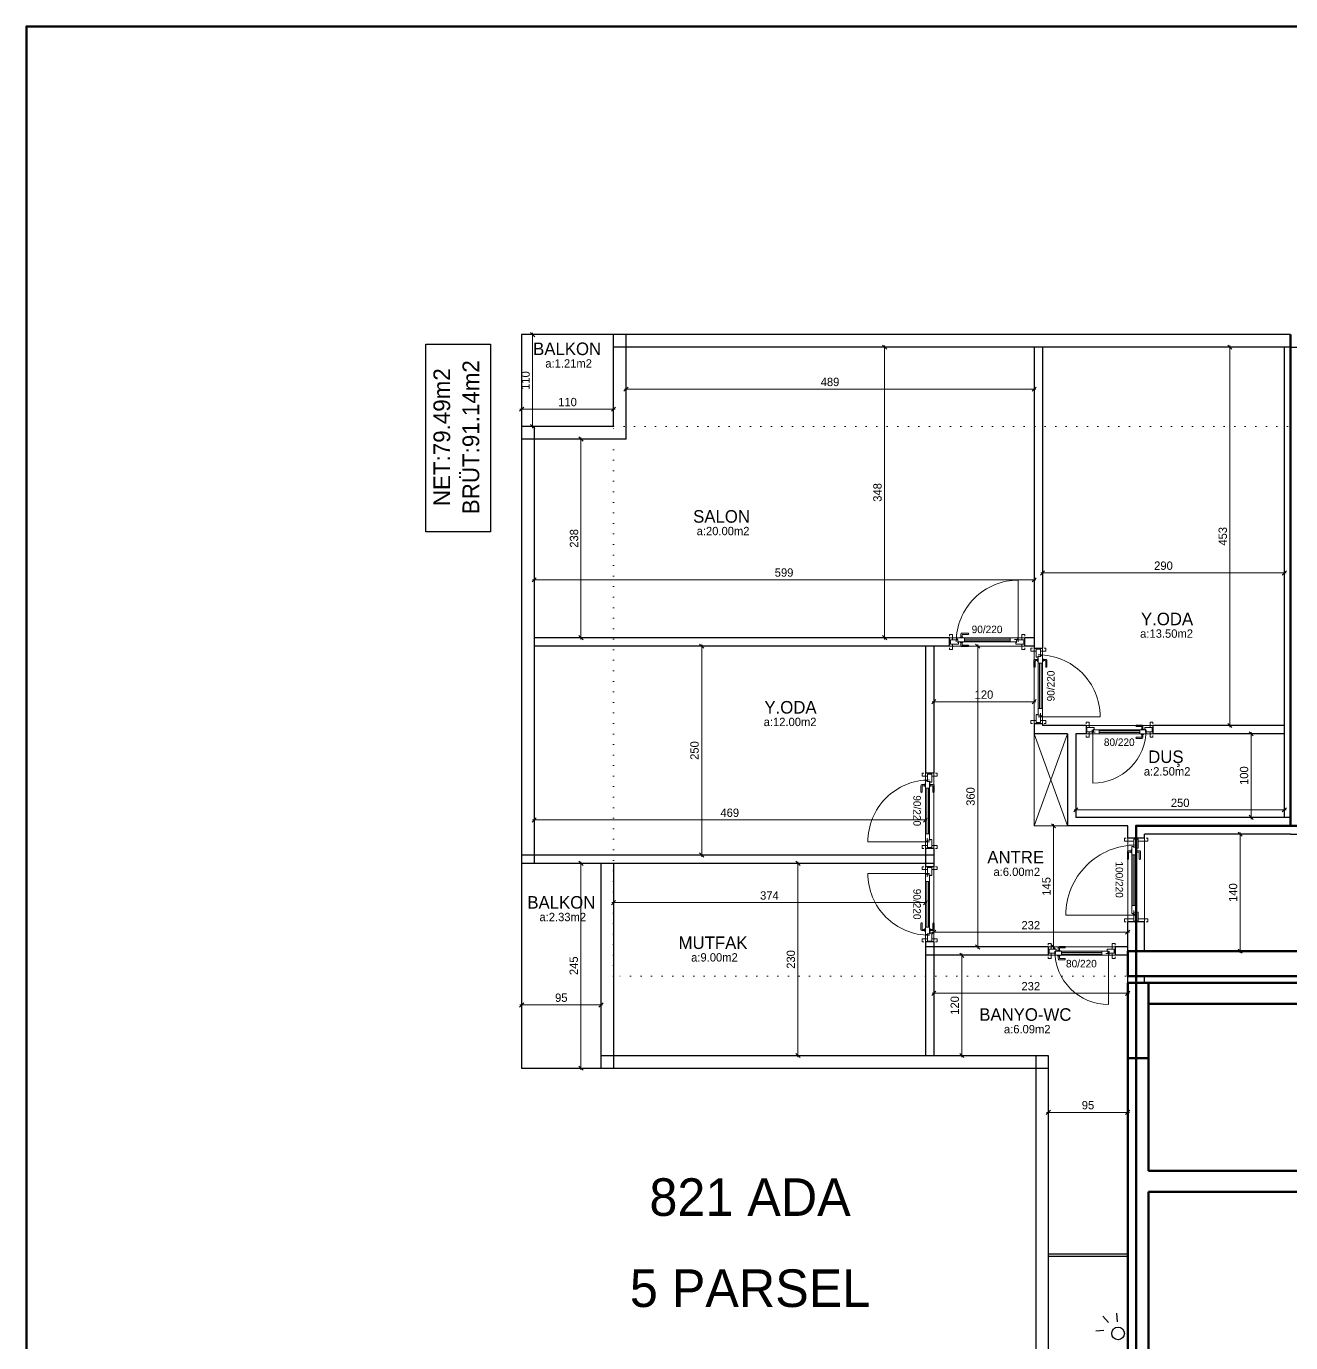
# Model space of a CAD drawing. Header units: centimetres. Extents: x 562865 to 1310255, y -148070 to 32737.
# Drawn here: x 613075 to 614588, y 7772 to 9347 of the extents above; entities that cross this region are included whole.
import ezdxf
from ezdxf.enums import TextEntityAlignment as Align

# ---------------------------------------------------------------- set-up
doc = ezdxf.new("R2010")
doc.units = ezdxf.units.CM
doc.header["$LTSCALE"] = 2.5
doc.linetypes.add('DOT', pattern=[0.25, 0, -0.25])
doc.layers.get('0').update_dxf_attribs({"color": 86})
for name, color, linetype, lineweight in [('ADAKENARI', 18, 'Continuous', 5), ('DUVAR', 4, 'Continuous', 30), ('duvar-kesim', 7, 'Continuous', 0), ('GÖRÜNÜŞLER', 96, 'Continuous', 25), ('iç ölçü', 106, 'Continuous', 18), ('kapi', 9, 'Continuous', 0), ('kolon', 1, 'Continuous', 53)]:
    doc.layers.add(name, color=color, linetype=linetype, lineweight=lineweight)
for name, color, linetype in [('alan', 7, 'Continuous'), ('kapi-yazi', 7, 'Continuous'), ('mahal', 7, 'Continuous')]:
    doc.layers.add(name, color=color, linetype=linetype)
doc.styles.add('PINAR', font='comic.ttf')
doc.dimstyles.new('TEMİZ ÖLÇÜ', dxfattribs={"dimtxt": 10, "dimasz": 5, "dimexe": 1.8, "dimexo": 0.625, "dimgap": 3, "dimtad": 1, "dimdec": 0, "dimrnd": 0.5, "dimzin": 1, "dimdsep": 46, "dimtxsty": 'PINAR', "dimblk": 'OBLIQUE', "dimcen": 0.9, "dimdle": 2, "dimclrd": 256, "dimclre": 256, "dimclrt": 7, "dimadec": 0, "dimazin": 0, "dimtfac": 1, "dimtdec": 0, "dimtofl": 0, "dimtmove": 2, "dimatfit": 2, "dimfxl": 10, "dimfxlon": 1, "dimlwd": -1, "dimlwe": -1, "dimarcsym": 0})

# ---------------------------------------------------------------- blocks, each defined once
blk = doc.blocks.new('_Oblique')
at = {"color": 0, "linetype": 'ByBlock', "lineweight": -2}
blk.add_line((-0.5, -0.5), (0.5, 0.5), dxfattribs=at)
blk = doc.blocks.new('*D943')
at = {"layer": 'Defpoints', "color": 0}
for p in [(614520, 8380.3), (614520, 8240.3), (614527.7, 8240.3)]:
    blk.add_point(p, dxfattribs=at)
at = {"layer": 'iç ölçü'}
for p, q in [((614527.7, 8382.3), (614527.7, 8238.3)), ((614520.6, 8380.3), (614529.5, 8380.3)), ((614520.6, 8240.3), (614529.5, 8240.3))]:
    blk.add_line(p, q, dxfattribs=at)
at = {"layer": 'iç ölçü', "linetype": 'ByBlock', "xscale": 5, "yscale": 5, "zscale": 5}
for p, rotation in [((614527.7, 8380.3), 90), ((614527.7, 8240.3), 270)]:
    blk.add_blockref('_Oblique', p, dxfattribs=dict(at, rotation=rotation))
at = {"layer": 'iç ölçü', "color": 7, "insert": (614519.3, 8310.3), "char_height": 10, "attachment_point": 5, "rotation": 90, "style": 'PINAR'}
blk.add_mtext('140', dxfattribs=at)
blk = doc.blocks.new('fm-door1')
at = {"linetype": 'Continuous'}
for p, q in [((0, 25), (0, -25)), ((100, 25), (0, 25)), ((80, 32), (80, 0)), ((84, 28), (128, 28)), ((90, 50), (910, 50)), ((90, 50), (90, 30)), ((100, 30), (90, 30)), ((100, 30), (100, -5)), ((100, 30), (100, -5)), ((100, 0), (900, 0)), ((190, 50), (190, 0)), ((810, 50), (810, 0)), ((910, 30), (900, 30)), ((900, 30), (900, -5)), ((900, 25), (1000, 25)), ((910, 50), (910, 30)), ((1000, 25), (1000, -25)), ((110, -25), (0, -25)), ((100, -5), (110, -5)), ((110, -5), (100, -5)), ((110, -5), (110, -25)), ((110, -25), (110, -5)), ((890, -25), (890, -5)), ((890, -5), (900, -5)), ((890, -25), (1000, -25))]:
    blk.add_line(p, q, dxfattribs=at)
at = {"color": 8, "linetype": 'Continuous'}
for p, q in [((190, 35), (810, 35)), ((190, 15), (810, 15))]:
    blk.add_line(p, q, dxfattribs=at)
at = {"linetype": 'Continuous'}
for points in [[(858, 58), (858, 89, 0.414214), (842, 104), (759, 104, 1), (759, 89), (835, 89, -0.414214), (842, 81), (842, 58)], [(858, -8), (858, -39, -0.414214), (842, -54), (759, -54, -1), (759, -39), (835, -39, 0.414214), (842, -31), (842, -8)]]:
    blk.add_lwpolyline(points, format="xyb", dxfattribs=at)
for points in [[(869, 50), (869, 58), (831, 58), (831, 50)], [(869, 0), (869, -8), (831, -8), (831, 0)]]:
    blk.add_lwpolyline(points, dxfattribs=at)
blk.add_circle((84, 32), 4.26, dxfattribs=at)
blk = doc.blocks.new('*D978')
at = {"layer": 'Defpoints', "color": 0}
for p in [(614291.1, 8720.8), (614580.6, 8717.3), (614291.1, 8692.9)]:
    blk.add_point(p, dxfattribs=at)
at = {"layer": 'iç ölçü'}
for p, q in [((614291.1, 8702.9), (614291.1, 8691.1)), ((614580.6, 8702.9), (614580.6, 8691.1)), ((614582.6, 8692.9), (614289.1, 8692.9))]:
    blk.add_line(p, q, dxfattribs=at)
at = {"layer": 'iç ölçü', "linetype": 'ByBlock', "xscale": 5, "yscale": 5, "zscale": 5, "rotation": 180}
blk.add_blockref('_Oblique', (614291.1, 8692.9), dxfattribs=at)
at = {"layer": 'iç ölçü', "linetype": 'ByBlock', "xscale": 5, "yscale": 5, "zscale": 5}
blk.add_blockref('_Oblique', (614580.6, 8692.9), dxfattribs=at)
at = {"layer": 'iç ölçü', "color": 7, "insert": (614435.9, 8701.5), "char_height": 10, "attachment_point": 5, "style": 'PINAR'}
blk.add_mtext('290', dxfattribs=at)
blk = doc.blocks.new('*D979')
at = {"layer": 'Defpoints', "color": 0}
for p in [(614507.3, 8963.1), (614515.4, 8963.1), (614507.3, 8510.3)]:
    blk.add_point(p, dxfattribs=at)
at = {"layer": 'iç ölçü'}
for p, q in [((614515.4, 8508.3), (614515.4, 8965.1)), ((614507.9, 8963.1), (614517.2, 8963.1)), ((614507.9, 8510.3), (614517.2, 8510.3))]:
    blk.add_line(p, q, dxfattribs=at)
at = {"layer": 'iç ölçü', "linetype": 'ByBlock', "xscale": 5, "yscale": 5, "zscale": 5}
for p, rotation in [((614515.4, 8963.1), 90), ((614515.4, 8510.3), 270)]:
    blk.add_blockref('_Oblique', p, dxfattribs=dict(at, rotation=rotation))
at = {"layer": 'iç ölçü', "color": 7, "insert": (614506.9, 8736.7), "char_height": 10, "attachment_point": 5, "rotation": 90, "style": 'PINAR'}
blk.add_mtext('453', dxfattribs=at)
blk = doc.blocks.new('*D980')
at = {"layer": 'Defpoints', "color": 0}
for p in [(614102.2, 8963.1), (614132.4, 8963.1), (614122.4, 8615.3)]:
    blk.add_point(p, dxfattribs=at)
at = {"layer": 'iç ölçü'}
for p, q in [((614102.2, 8613.3), (614102.2, 8965.1)), ((614112.2, 8963.1), (614100.4, 8963.1)), ((614112.2, 8615.3), (614100.4, 8615.3))]:
    blk.add_line(p, q, dxfattribs=at)
at = {"layer": 'iç ölçü', "linetype": 'ByBlock', "xscale": 5, "yscale": 5, "zscale": 5}
for p, rotation in [((614102.2, 8963.1), 90), ((614102.2, 8615.3), 270)]:
    blk.add_blockref('_Oblique', p, dxfattribs=dict(at, rotation=rotation))
at = {"layer": 'iç ölçü', "color": 7, "insert": (614093.7, 8789.2), "char_height": 10, "attachment_point": 5, "rotation": 90, "style": 'PINAR'}
blk.add_mtext('348', dxfattribs=at)
blk = doc.blocks.new('*D981')
at = {"layer": 'Defpoints', "color": 0}
for p in [(614281.1, 8905.8), (613682.8, 8789.4), (613682.8, 8684.7)]:
    blk.add_point(p, dxfattribs=at)
at = {"layer": 'iç ölçü'}
for p, q in [((614283.1, 8684.7), (613680.8, 8684.7)), ((613682.8, 8694.7), (613682.8, 8682.9)), ((614281.1, 8694.7), (614281.1, 8682.9))]:
    blk.add_line(p, q, dxfattribs=at)
at = {"layer": 'iç ölçü', "linetype": 'ByBlock', "xscale": 5, "yscale": 5, "zscale": 5, "rotation": 180}
blk.add_blockref('_Oblique', (613682.8, 8684.7), dxfattribs=at)
at = {"layer": 'iç ölçü', "linetype": 'ByBlock', "xscale": 5, "yscale": 5, "zscale": 5}
blk.add_blockref('_Oblique', (614281.1, 8684.7), dxfattribs=at)
at = {"layer": 'iç ölçü', "color": 7, "insert": (613981.9, 8693.3), "char_height": 10, "attachment_point": 5, "style": 'PINAR'}
blk.add_mtext('599', dxfattribs=at)
blk = doc.blocks.new('*D982')
at = {"layer": 'Defpoints', "color": 0}
for p in [(614281.1, 8912.8), (614281.1, 8905.8), (613792.8, 8900)]:
    blk.add_point(p, dxfattribs=at)
at = {"layer": 'iç ölçü'}
for p, q in [((613790.8, 8912.8), (614283.1, 8912.8)), ((613792.8, 8902.8), (613792.8, 8914.6)), ((614281.1, 8906.4), (614281.1, 8914.6))]:
    blk.add_line(p, q, dxfattribs=at)
at = {"layer": 'iç ölçü', "linetype": 'ByBlock', "xscale": 5, "yscale": 5, "zscale": 5, "rotation": 180}
blk.add_blockref('_Oblique', (613792.8, 8912.8), dxfattribs=at)
at = {"layer": 'iç ölçü', "linetype": 'ByBlock', "xscale": 5, "yscale": 5, "zscale": 5}
blk.add_blockref('_Oblique', (614281.1, 8912.8), dxfattribs=at)
at = {"layer": 'iç ölçü', "color": 7, "insert": (614036.9, 8921.4), "char_height": 10, "attachment_point": 5, "style": 'PINAR'}
blk.add_mtext('489', dxfattribs=at)
blk = doc.blocks.new('*D983')
at = {"layer": 'Defpoints', "color": 0}
for p in [(613730.3, 8853.1), (613730.3, 8615.3), (613738.9, 8615.3)]:
    blk.add_point(p, dxfattribs=at)
at = {"layer": 'iç ölçü'}
for p, q in [((613738.9, 8855.1), (613738.9, 8613.3)), ((613730.9, 8853.1), (613740.7, 8853.1)), ((613730.9, 8615.3), (613740.7, 8615.3))]:
    blk.add_line(p, q, dxfattribs=at)
at = {"layer": 'iç ölçü', "linetype": 'ByBlock', "xscale": 5, "yscale": 5, "zscale": 5}
for p, rotation in [((613738.9, 8853.1), 90), ((613738.9, 8615.3), 270)]:
    blk.add_blockref('_Oblique', p, dxfattribs=dict(at, rotation=rotation))
at = {"layer": 'iç ölçü', "color": 7, "insert": (613730.6, 8734.2), "char_height": 10, "attachment_point": 5, "rotation": 90, "style": 'PINAR'}
blk.add_mtext('238', dxfattribs=at)
blk = doc.blocks.new('*D984')
at = {"layer": 'Defpoints', "color": 0}
for p in [(613918.2, 8605.3), (613883.3, 8355.3), (613918.2, 8355.3)]:
    blk.add_point(p, dxfattribs=at)
at = {"layer": 'iç ölçü'}
for p, q in [((613893.3, 8605.3), (613881.5, 8605.3)), ((613883.3, 8607.3), (613883.3, 8353.3)), ((613893.3, 8355.3), (613881.5, 8355.3))]:
    blk.add_line(p, q, dxfattribs=at)
at = {"layer": 'iç ölçü', "linetype": 'ByBlock', "xscale": 5, "yscale": 5, "zscale": 5}
for p, rotation in [((613883.3, 8605.3), 90), ((613883.3, 8355.3), 270)]:
    blk.add_blockref('_Oblique', p, dxfattribs=dict(at, rotation=rotation))
at = {"layer": 'iç ölçü', "color": 7, "insert": (613874.8, 8480.3), "char_height": 10, "attachment_point": 5, "rotation": 90, "style": 'PINAR'}
blk.add_mtext('250', dxfattribs=at)
blk = doc.blocks.new('*D985')
at = {"layer": 'Defpoints', "color": 0}
for p in [(613682.8, 8413.5), (614151.1, 8413.5), (614151.1, 8397.2)]:
    blk.add_point(p, dxfattribs=at)
at = {"layer": 'iç ölçü'}
for p, q in [((613680.8, 8397.2), (614153.1, 8397.2)), ((613682.8, 8407.2), (613682.8, 8395.4)), ((614151.1, 8407.2), (614151.1, 8395.4))]:
    blk.add_line(p, q, dxfattribs=at)
at = {"layer": 'iç ölçü', "linetype": 'ByBlock', "xscale": 5, "yscale": 5, "zscale": 5, "rotation": 180}
blk.add_blockref('_Oblique', (613682.8, 8397.2), dxfattribs=at)
at = {"layer": 'iç ölçü', "linetype": 'ByBlock', "xscale": 5, "yscale": 5, "zscale": 5}
blk.add_blockref('_Oblique', (614151.1, 8397.2), dxfattribs=at)
at = {"layer": 'iç ölçü', "color": 7, "insert": (613916.9, 8405.8), "char_height": 10, "attachment_point": 5, "style": 'PINAR'}
blk.add_mtext('469', dxfattribs=at)
blk = doc.blocks.new('*D965')
at = {"layer": 'Defpoints', "color": 0}
for p in [(614013.7, 8345.3), (613998.5, 8115.3), (614013.7, 8115.3)]:
    blk.add_point(p, dxfattribs=at)
at = {"layer": 'iç ölçü'}
for p, q in [((614008.5, 8345.3), (613996.7, 8345.3)), ((613998.5, 8347.3), (613998.5, 8113.3)), ((614008.5, 8115.3), (613996.7, 8115.3))]:
    blk.add_line(p, q, dxfattribs=at)
at = {"layer": 'iç ölçü', "linetype": 'ByBlock', "xscale": 5, "yscale": 5, "zscale": 5}
for p, rotation in [((613998.5, 8345.3), 90), ((613998.5, 8115.3), 270)]:
    blk.add_blockref('_Oblique', p, dxfattribs=dict(at, rotation=rotation))
at = {"layer": 'iç ölçü', "color": 7, "insert": (613990.1, 8230.3), "char_height": 10, "attachment_point": 5, "rotation": 90, "style": 'PINAR'}
blk.add_mtext('230', dxfattribs=at)
blk = doc.blocks.new('*D966')
at = {"layer": 'Defpoints', "color": 0}
for p in [(613777.8, 8301.8), (614151.1, 8301.8), (614151.1, 8298.3)]:
    blk.add_point(p, dxfattribs=at)
at = {"layer": 'iç ölçü'}
for p, q in [((613775.8, 8298.3), (614153.1, 8298.3)), ((613777.8, 8301.2), (613777.8, 8296.5)), ((614151.1, 8301.2), (614151.1, 8296.5))]:
    blk.add_line(p, q, dxfattribs=at)
at = {"layer": 'iç ölçü', "linetype": 'ByBlock', "xscale": 5, "yscale": 5, "zscale": 5, "rotation": 180}
blk.add_blockref('_Oblique', (613777.8, 8298.3), dxfattribs=at)
at = {"layer": 'iç ölçü', "linetype": 'ByBlock', "xscale": 5, "yscale": 5, "zscale": 5}
blk.add_blockref('_Oblique', (614151.1, 8298.3), dxfattribs=at)
at = {"layer": 'iç ölçü', "color": 7, "insert": (613964.4, 8306.8), "char_height": 10, "attachment_point": 5, "style": 'PINAR'}
blk.add_mtext('374', dxfattribs=at)
blk = doc.blocks.new('*D967')
at = {"layer": 'Defpoints', "color": 0}
for p in [(614161.1, 8538.8), (614161.1, 8526.6), (614281.1, 8526.6)]:
    blk.add_point(p, dxfattribs=at)
at = {"layer": 'iç ölçü'}
for p, q in [((614283.1, 8538.8), (614159.1, 8538.8)), ((614161.1, 8528.8), (614161.1, 8540.6)), ((614281.1, 8528.8), (614281.1, 8540.6))]:
    blk.add_line(p, q, dxfattribs=at)
at = {"layer": 'iç ölçü', "linetype": 'ByBlock', "xscale": 5, "yscale": 5, "zscale": 5, "rotation": 180}
blk.add_blockref('_Oblique', (614161.1, 8538.8), dxfattribs=at)
at = {"layer": 'iç ölçü', "linetype": 'ByBlock', "xscale": 5, "yscale": 5, "zscale": 5}
blk.add_blockref('_Oblique', (614281.1, 8538.8), dxfattribs=at)
at = {"layer": 'iç ölçü', "color": 7, "insert": (614221.1, 8547.2), "char_height": 10, "attachment_point": 5, "style": 'PINAR'}
blk.add_mtext('120', dxfattribs=at)
blk = doc.blocks.new('*D968')
at = {"layer": 'Defpoints', "color": 0}
for p in [(614250.8, 8605.3), (614213.6, 8245.3), (614250.8, 8245.3)]:
    blk.add_point(p, dxfattribs=at)
at = {"layer": 'iç ölçü'}
for p, q in [((614223.6, 8605.3), (614211.8, 8605.3)), ((614213.6, 8607.3), (614213.6, 8243.3)), ((614223.6, 8245.3), (614211.8, 8245.3))]:
    blk.add_line(p, q, dxfattribs=at)
at = {"layer": 'iç ölçü', "linetype": 'ByBlock', "xscale": 5, "yscale": 5, "zscale": 5}
for p, rotation in [((614213.6, 8605.3), 90), ((614213.6, 8245.3), 270)]:
    blk.add_blockref('_Oblique', p, dxfattribs=dict(at, rotation=rotation))
at = {"layer": 'iç ölçü', "color": 7, "insert": (614205.1, 8425.3), "char_height": 10, "attachment_point": 5, "rotation": 90, "style": 'PINAR'}
blk.add_mtext('360', dxfattribs=at)
blk = doc.blocks.new('*D969')
at = {"layer": 'Defpoints', "color": 0}
for p in [(614198.5, 8235.3), (614194.6, 8115.3), (614198.5, 8115.3)]:
    blk.add_point(p, dxfattribs=at)
at = {"layer": 'iç ölçü'}
for p, q in [((614197.9, 8235.3), (614192.8, 8235.3)), ((614194.6, 8237.3), (614194.6, 8113.3)), ((614197.9, 8115.3), (614192.8, 8115.3))]:
    blk.add_line(p, q, dxfattribs=at)
at = {"layer": 'iç ölçü', "linetype": 'ByBlock', "xscale": 5, "yscale": 5, "zscale": 5}
for p, rotation in [((614194.6, 8235.3), 90), ((614194.6, 8115.3), 270)]:
    blk.add_blockref('_Oblique', p, dxfattribs=dict(at, rotation=rotation))
at = {"layer": 'iç ölçü', "color": 7, "insert": (614186.2, 8175.3), "char_height": 10, "attachment_point": 5, "rotation": 90, "style": 'PINAR'}
blk.add_mtext('120', dxfattribs=at)
blk = doc.blocks.new('*D970')
at = {"layer": 'Defpoints', "color": 0}
for p in [(614337.1, 8390.3), (614304.4, 8245.3), (614337.1, 8245.3)]:
    blk.add_point(p, dxfattribs=at)
at = {"layer": 'iç ölçü'}
for p, q in [((614314.4, 8390.3), (614302.6, 8390.3)), ((614304.4, 8392.3), (614304.4, 8243.3)), ((614314.4, 8245.3), (614302.6, 8245.3))]:
    blk.add_line(p, q, dxfattribs=at)
at = {"layer": 'iç ölçü', "linetype": 'ByBlock', "xscale": 5, "yscale": 5, "zscale": 5}
for p, rotation in [((614304.4, 8390.3), 90), ((614304.4, 8245.3), 270)]:
    blk.add_blockref('_Oblique', p, dxfattribs=dict(at, rotation=rotation))
at = {"layer": 'iç ölçü', "color": 7, "insert": (614295.9, 8317.8), "char_height": 10, "attachment_point": 5, "rotation": 90, "style": 'PINAR'}
blk.add_mtext('145', dxfattribs=at)
blk = doc.blocks.new('*D971')
at = {"layer": 'Defpoints', "color": 0}
for p in [(613667.8, 8923.1), (613777.8, 8923.1), (613667.8, 8888.9)]:
    blk.add_point(p, dxfattribs=at)
at = {"layer": 'iç ölçü'}
for p, q in [((613779.8, 8888.9), (613665.8, 8888.9)), ((613667.8, 8898.9), (613667.8, 8887.1)), ((613777.8, 8898.9), (613777.8, 8887.1))]:
    blk.add_line(p, q, dxfattribs=at)
at = {"layer": 'iç ölçü', "linetype": 'ByBlock', "xscale": 5, "yscale": 5, "zscale": 5, "rotation": 180}
blk.add_blockref('_Oblique', (613667.8, 8888.9), dxfattribs=at)
at = {"layer": 'iç ölçü', "linetype": 'ByBlock', "xscale": 5, "yscale": 5, "zscale": 5}
blk.add_blockref('_Oblique', (613777.8, 8888.9), dxfattribs=at)
at = {"layer": 'iç ölçü', "color": 7, "insert": (613722.8, 8897.3), "char_height": 10, "attachment_point": 5, "style": 'PINAR'}
blk.add_mtext('110', dxfattribs=at)
blk = doc.blocks.new('*D972')
at = {"layer": 'Defpoints', "color": 0}
for p in [(613674.8, 8978.1), (613681, 8978.1), (613674.8, 8868.1)]:
    blk.add_point(p, dxfattribs=at)
at = {"layer": 'iç ölçü'}
for p, q in [((613681, 8866.1), (613681, 8980.1)), ((613675.5, 8978.1), (613682.8, 8978.1)), ((613675.5, 8868.1), (613682.8, 8868.1))]:
    blk.add_line(p, q, dxfattribs=at)
at = {"layer": 'iç ölçü', "linetype": 'ByBlock', "xscale": 5, "yscale": 5, "zscale": 5}
for p, rotation in [((613681, 8978.1), 90), ((613681, 8868.1), 270)]:
    blk.add_blockref('_Oblique', p, dxfattribs=dict(at, rotation=rotation))
at = {"layer": 'iç ölçü', "color": 7, "insert": (613672.6, 8923.1), "char_height": 10, "attachment_point": 5, "rotation": 90, "style": 'PINAR'}
blk.add_mtext('110', dxfattribs=at)
blk = doc.blocks.new('*D973')
at = {"layer": 'Defpoints', "color": 0}
for p in [(614161.1, 8292.1), (614161.1, 8262.9), (614393.1, 8257.9)]:
    blk.add_point(p, dxfattribs=at)
at = {"layer": 'iç ölçü'}
for p, q in [((614161.1, 8272.9), (614161.1, 8261.1)), ((614395.1, 8262.9), (614159.1, 8262.9)), ((614393.1, 8258.5), (614393.1, 8264.7))]:
    blk.add_line(p, q, dxfattribs=at)
at = {"layer": 'iç ölçü', "linetype": 'ByBlock', "xscale": 5, "yscale": 5, "zscale": 5, "rotation": 180}
blk.add_blockref('_Oblique', (614161.1, 8262.9), dxfattribs=at)
at = {"layer": 'iç ölçü', "linetype": 'ByBlock', "xscale": 5, "yscale": 5, "zscale": 5}
blk.add_blockref('_Oblique', (614393.1, 8262.9), dxfattribs=at)
at = {"layer": 'iç ölçü', "color": 7, "insert": (614277.1, 8271.2), "char_height": 10, "attachment_point": 5, "style": 'PINAR'}
blk.add_mtext('232', dxfattribs=at)
blk = doc.blocks.new('*D974')
at = {"layer": 'Defpoints', "color": 0}
for p in [(613667.8, 8182.7), (613762.8, 8182.7), (613667.8, 8175.9)]:
    blk.add_point(p, dxfattribs=at)
at = {"layer": 'iç ölçü'}
for p, q in [((613667.8, 8182.1), (613667.8, 8174.1)), ((613762.8, 8182.1), (613762.8, 8174.1)), ((613764.8, 8175.9), (613665.8, 8175.9))]:
    blk.add_line(p, q, dxfattribs=at)
at = {"layer": 'iç ölçü', "linetype": 'ByBlock', "xscale": 5, "yscale": 5, "zscale": 5, "rotation": 180}
blk.add_blockref('_Oblique', (613667.8, 8175.9), dxfattribs=at)
at = {"layer": 'iç ölçü', "linetype": 'ByBlock', "xscale": 5, "yscale": 5, "zscale": 5}
blk.add_blockref('_Oblique', (613762.8, 8175.9), dxfattribs=at)
at = {"layer": 'iç ölçü', "color": 7, "insert": (613715.3, 8184.5), "char_height": 10, "attachment_point": 5, "style": 'PINAR'}
blk.add_mtext('95', dxfattribs=at)
blk = doc.blocks.new('*D975')
at = {"layer": 'Defpoints', "color": 0}
for p in [(613724, 8345.3), (613724, 8100.3), (613738.8, 8100.3)]:
    blk.add_point(p, dxfattribs=at)
at = {"layer": 'iç ölçü'}
for p, q in [((613728.8, 8345.3), (613740.6, 8345.3)), ((613738.8, 8347.3), (613738.8, 8098.3)), ((613728.8, 8100.3), (613740.6, 8100.3))]:
    blk.add_line(p, q, dxfattribs=at)
at = {"layer": 'iç ölçü', "linetype": 'ByBlock', "xscale": 5, "yscale": 5, "zscale": 5}
for p, rotation in [((613738.8, 8345.3), 90), ((613738.8, 8100.3), 270)]:
    blk.add_blockref('_Oblique', p, dxfattribs=dict(at, rotation=rotation))
at = {"layer": 'iç ölçü', "color": 7, "insert": (613730.3, 8222.8), "char_height": 10, "attachment_point": 5, "rotation": 90, "style": 'PINAR'}
blk.add_mtext('245', dxfattribs=at)
blk = doc.blocks.new('*D976')
at = {"layer": 'Defpoints', "color": 0}
for p in [(614298.1, 8073.8), (614393.1, 8073.8), (614393.1, 8047.3)]:
    blk.add_point(p, dxfattribs=at)
at = {"layer": 'iç ölçü'}
for p, q in [((614298.1, 8057.3), (614298.1, 8045.5)), ((614393.1, 8057.3), (614393.1, 8045.5)), ((614296.1, 8047.3), (614395.1, 8047.3))]:
    blk.add_line(p, q, dxfattribs=at)
at = {"layer": 'iç ölçü', "linetype": 'ByBlock', "xscale": 5, "yscale": 5, "zscale": 5, "rotation": 180}
blk.add_blockref('_Oblique', (614298.1, 8047.3), dxfattribs=at)
at = {"layer": 'iç ölçü', "linetype": 'ByBlock', "xscale": 5, "yscale": 5, "zscale": 5}
blk.add_blockref('_Oblique', (614393.1, 8047.3), dxfattribs=at)
at = {"layer": 'iç ölçü', "color": 7, "insert": (614345.6, 8055.9), "char_height": 10, "attachment_point": 5, "style": 'PINAR'}
blk.add_mtext('95', dxfattribs=at)
blk = doc.blocks.new('*D977')
at = {"layer": 'Defpoints', "color": 0}
for p in [(614161.1, 8189.8), (614161.1, 8167.6), (614393.1, 8157.3)]:
    blk.add_point(p, dxfattribs=at)
at = {"layer": 'iç ölçü'}
for p, q in [((614395.1, 8189.8), (614159.1, 8189.8)), ((614161.1, 8179.8), (614161.1, 8191.6)), ((614393.1, 8179.8), (614393.1, 8191.6))]:
    blk.add_line(p, q, dxfattribs=at)
at = {"layer": 'iç ölçü', "linetype": 'ByBlock', "xscale": 5, "yscale": 5, "zscale": 5, "rotation": 180}
blk.add_blockref('_Oblique', (614161.1, 8189.8), dxfattribs=at)
at = {"layer": 'iç ölçü', "linetype": 'ByBlock', "xscale": 5, "yscale": 5, "zscale": 5}
blk.add_blockref('_Oblique', (614393.1, 8189.8), dxfattribs=at)
at = {"layer": 'iç ölçü', "color": 7, "insert": (614277.1, 8198.2), "char_height": 10, "attachment_point": 5, "style": 'PINAR'}
blk.add_mtext('232', dxfattribs=at)
blk = doc.blocks.new('*D986')
at = {"layer": 'Defpoints', "color": 0}
for p in [(614540.8, 8500.3), (614554.1, 8500.3), (614554.1, 8400.3)]:
    blk.add_point(p, dxfattribs=at)
at = {"layer": 'iç ölçü'}
for p, q in [((614550.8, 8500.3), (614539, 8500.3)), ((614540.8, 8398.3), (614540.8, 8502.3)), ((614550.8, 8400.3), (614539, 8400.3))]:
    blk.add_line(p, q, dxfattribs=at)
at = {"layer": 'iç ölçü', "linetype": 'ByBlock', "xscale": 5, "yscale": 5, "zscale": 5}
for p, rotation in [((614540.8, 8500.3), 90), ((614540.8, 8400.3), 270)]:
    blk.add_blockref('_Oblique', p, dxfattribs=dict(at, rotation=rotation))
at = {"layer": 'iç ölçü', "color": 7, "insert": (614532.4, 8450.3), "char_height": 10, "attachment_point": 5, "rotation": 90, "style": 'PINAR'}
blk.add_mtext('100', dxfattribs=at)
blk = doc.blocks.new('*D989')
at = {"layer": 'Defpoints', "color": 0}
for p in [(614331.1, 8412.8), (614580.6, 8412.8), (614331.1, 8409.3)]:
    blk.add_point(p, dxfattribs=at)
at = {"layer": 'iç ölçü'}
for p, q in [((614582.6, 8409.3), (614329.1, 8409.3)), ((614331.1, 8412.2), (614331.1, 8407.5)), ((614580.6, 8412.2), (614580.6, 8407.5))]:
    blk.add_line(p, q, dxfattribs=at)
at = {"layer": 'iç ölçü', "linetype": 'ByBlock', "xscale": 5, "yscale": 5, "zscale": 5, "rotation": 180}
blk.add_blockref('_Oblique', (614331.1, 8409.3), dxfattribs=at)
at = {"layer": 'iç ölçü', "linetype": 'ByBlock', "xscale": 5, "yscale": 5, "zscale": 5}
blk.add_blockref('_Oblique', (614580.6, 8409.3), dxfattribs=at)
at = {"layer": 'iç ölçü', "color": 7, "insert": (614455.9, 8417.7), "char_height": 10, "attachment_point": 5, "style": 'PINAR'}
blk.add_mtext('250', dxfattribs=at)

msp = doc.modelspace()

# ---------------------------------------------------------------- linework, layer by layer
at = {"layer": 'ADAKENARI', "color": 2, "linetype": 'DOT', "ltscale": 20}
for points in [[(615398.4, 8868.1), (615398.4, 8210.3), (613777.8, 8210.3), (613777.8, 8868.1)], [(614783.1, 8202.3), (614783.1, 7318.3), (614393.1, 7318.3), (614393.1, 8202.3)]]:
    msp.add_lwpolyline(points, close=True, dxfattribs=at)
at = {"layer": 'DUVAR'}
for p, q in [((614588.1, 8978.1), (613667.8, 8978.1)), ((613667.8, 8978.1), (613667.8, 8100.3)), ((613777.8, 8868.1), (613777.8, 8978.1)), ((613792.8, 8853.1), (613792.8, 8978.1)), ((614588.1, 8963.1), (613777.8, 8963.1)), ((614281.1, 8963.1), (614281.1, 8602.8)), ((614291.1, 8963.1), (614291.1, 8602.8)), ((614580.6, 8400.3), (614580.6, 8963.1)), ((614588.1, 8963.1), (615398.4, 8963.1)), ((613777.8, 8868.1), (613667.8, 8868.1)), ((613682.8, 8868.1), (613682.8, 8345.3)), ((613792.8, 8853.1), (613667.8, 8853.1)), ((614180, 8615.3), (613682.8, 8615.3)), ((614180, 8605.3), (613682.8, 8605.3)), ((614151.1, 8605.3), (614151.1, 8453.1)), ((614161.1, 8605.3), (614161.1, 8453.1)), ((614180, 8605.3), (614180, 8615.3)), ((614281.1, 8615.3), (614270, 8615.3)), ((614270, 8605.3), (614270, 8615.3)), ((614281.1, 8605.3), (614270, 8605.3)), ((614281.1, 8602.8), (614291.1, 8602.8)), ((614281.1, 8512.8), (614281.1, 8500.3)), ((614281.1, 8512.8), (614291.1, 8512.8)), ((614291.1, 8512.8), (614291.1, 8510.3)), ((614343.3, 8510.3), (614291.1, 8510.3)), ((614343.3, 8510.3), (614343.3, 8500.3)), ((614580.6, 8510.3), (614423.3, 8510.3)), ((614423.3, 8510.3), (614423.3, 8500.3)), ((614321.1, 8500.3), (614281.1, 8500.3)), ((614321.1, 8500.3), (614321.1, 8390.3)), ((614343.3, 8500.3), (614331.1, 8500.3)), ((614331.1, 8500.3), (614331.1, 8400.3)), ((614580.6, 8500.3), (614423.3, 8500.3)), ((614161.1, 8453.1), (614151.1, 8453.1)), ((614393.1, 8400.3), (614331.1, 8400.3)), ((614588.1, 8400.3), (614393.1, 8400.3)), ((614393.1, 8390.3), (614321.1, 8390.3)), ((614393.1, 8375.3), (614393.1, 8390.3)), ((614413.1, 8375.3), (614393.1, 8375.3)), ((614588.1, 8380.3), (614413.1, 8380.3)), ((614413.1, 8375.3), (614413.1, 8380.3)), ((614588.1, 8380.3), (614763.1, 8380.3)), ((614161.1, 8355.3), (613667.8, 8355.3)), ((614151.1, 8363.1), (614151.1, 8341.3)), ((614161.1, 8363.1), (614151.1, 8363.1)), ((614161.1, 8363.1), (614161.1, 8341.3)), ((614161.1, 8345.3), (613667.8, 8345.3)), ((613762.8, 8345.3), (613762.8, 8100.3)), ((613777.8, 8345.3), (613777.8, 8100.3)), ((614161.1, 8341.3), (614151.1, 8341.3)), ((614393.1, 8270.3), (614393.1, 8275.3)), ((614413.1, 8275.3), (614393.1, 8275.3)), ((614393.1, 8202.3), (614393.1, 8272.8)), ((614413.1, 8240.3), (614413.1, 8275.3)), ((614151.1, 8251.3), (614151.1, 8115.3)), ((614161.1, 8251.3), (614151.1, 8251.3)), ((614298, 8245.3), (614151.1, 8245.3)), ((614161.1, 8251.3), (614161.1, 8115.3)), ((614298, 8245.3), (614298, 8235.3)), ((614393.1, 8245.3), (614378, 8245.3)), ((614378, 8245.3), (614378, 8235.3)), ((614298, 8235.3), (614151.1, 8235.3)), ((614393.1, 8235.3), (614378, 8235.3)), ((614413.1, 8202.3), (614413.1, 8210.3)), ((613762.8, 8115.3), (614298.1, 8115.3)), ((614283.1, 8115.3), (614283.1, 7760.3)), ((614298.1, 8115.3), (614298.1, 7405.3)), ((613667.8, 8100.3), (614298.1, 8100.3))]:
    msp.add_line(p, q, dxfattribs=at)
at = {"layer": 'duvar-kesim'}
for p, q in [((614270, 8615.3), (614180, 8615.3)), ((614270, 8605.3), (614180, 8605.3)), ((614281.1, 8512.8), (614281.1, 8602.8)), ((614291.1, 8512.8), (614291.1, 8602.8)), ((614343.3, 8510.3), (614423.3, 8510.3)), ((614343.3, 8500.3), (614423.3, 8500.3)), ((614151.1, 8363.1), (614151.1, 8453.1)), ((614161.1, 8363.1), (614161.1, 8453.1)), ((614393.1, 8275.3), (614393.1, 8375.3)), ((614413.1, 8275.3), (614413.1, 8375.3)), ((614151.1, 8341.3), (614151.1, 8251.3)), ((614161.1, 8341.3), (614161.1, 8251.3)), ((614378, 8245.3), (614298, 8245.3)), ((614378, 8235.3), (614298, 8235.3))]:
    msp.add_line(p, q, dxfattribs=at)
at = {"layer": 'GÖRÜNÜŞLER'}
for p, q in [((614393.1, 7877.8), (614298.1, 7877.8)), ((614393.1, 7874.8), (614298.1, 7874.8)), ((614370.3, 7796), (614363.3, 7803.6)), ((614381, 7796.8), (614380.2, 7807.2)), ((614364.6, 7786.1), (614354.9, 7785.6))]:
    msp.add_line(p, q, dxfattribs=at)
at = {"layer": 'GÖRÜNÜŞLER', "lineweight": 30}
msp.add_lwpolyline([(613553.2, 8742.1), (613553.2, 8966.7), (613630.7, 8966.7), (613630.7, 8742.1)], close=True, dxfattribs=at)
at = {"layer": 'GÖRÜNÜŞLER'}
msp.add_circle((614381.5, 7782.7), 7.58, dxfattribs=at)
at = {"layer": 'iç ölçü'}
for p, q in [((614281.1, 8500.3), (614321.1, 8390.3)), ((614281.1, 8390.3), (614321.1, 8500.3))]:
    msp.add_line(p, q, dxfattribs=at)
msp.add_lwpolyline([(614321.1, 8390.3), (614281.1, 8390.3), (614281.1, 8500.3), (614321.1, 8500.3)], close=True, dxfattribs=at)
at = {"layer": 'kapi'}
for points in [[(614262, 8610.3), (614262, 8684.3, 0.414214), (614188, 8610.3, 0.414214)], [(614286.1, 8520.8), (614360.1, 8520.8, 0.414214), (614286.1, 8594.8, 0.414214)], [(614351.3, 8505.3), (614351.3, 8441.3, 0.414214), (614415.3, 8505.3, 0.414214)], [(614156.1, 8371.1), (614082.1, 8371.1, -0.414214), (614156.1, 8445.1, -0.414214)], [(614403.1, 8283.3), (614319.1, 8283.3, -0.414214), (614403.1, 8367.3, -0.414214)], [(614156.1, 8333.3), (614082.1, 8333.3, 0.414214), (614156.1, 8259.3, 0.414214)], [(614370, 8240.3), (614370, 8176.3, -0.414214), (614306, 8240.3, -0.414214)]]:
    msp.add_lwpolyline(points, format="xyb", dxfattribs=at)
for points in [[(614180, 8617.3), (614180, 8619.3), (614183.5, 8619.3), (614183.5, 8612.8)], [(614270, 8617.3), (614270, 8619.3), (614266.5, 8619.3), (614266.5, 8612.8)], [(614180, 8603.3), (614180, 8601.3), (614183.5, 8601.3), (614183.5, 8607.8)], [(614270, 8603.3), (614270, 8601.3), (614266.5, 8601.3), (614266.5, 8607.8)], [(614279.1, 8602.8), (614277.1, 8602.8), (614277.1, 8599.3), (614283.6, 8599.3)], [(614293.1, 8602.8), (614295.1, 8602.8), (614295.1, 8599.3), (614288.6, 8599.3)], [(614279.1, 8512.8), (614277.1, 8512.8), (614277.1, 8516.3), (614283.6, 8516.3)], [(614293.1, 8512.8), (614295.1, 8512.8), (614295.1, 8516.3), (614288.6, 8516.3)], [(614343.3, 8512.3), (614343.3, 8514.3), (614346.8, 8514.3), (614346.8, 8507.8)], [(614423.3, 8512.3), (614423.3, 8514.3), (614419.8, 8514.3), (614419.8, 8507.8)], [(614343.3, 8498.3), (614343.3, 8496.3), (614346.8, 8496.3), (614346.8, 8502.8)], [(614423.3, 8498.3), (614423.3, 8496.3), (614419.8, 8496.3), (614419.8, 8502.8)], [(614149.1, 8453.1), (614147.1, 8453.1), (614147.1, 8449.6), (614153.6, 8449.6)], [(614163.1, 8453.1), (614165.1, 8453.1), (614165.1, 8449.6), (614158.6, 8449.6)], [(614149.1, 8363.1), (614147.1, 8363.1), (614147.1, 8366.6), (614153.6, 8366.6)], [(614163.1, 8363.1), (614165.1, 8363.1), (614165.1, 8366.6), (614158.6, 8366.6)], [(614391.1, 8375.3), (614389.1, 8375.3), (614389.1, 8371.8), (614400.6, 8371.8)], [(614415.1, 8375.3), (614417.1, 8375.3), (614417.1, 8371.8), (614405.6, 8371.8)], [(614149.1, 8341.3), (614147.1, 8341.3), (614147.1, 8337.8), (614153.6, 8337.8)], [(614163.1, 8341.3), (614165.1, 8341.3), (614165.1, 8337.8), (614158.6, 8337.8)], [(614391.1, 8275.3), (614389.1, 8275.3), (614389.1, 8278.8), (614400.6, 8278.8)], [(614415.1, 8275.3), (614417.1, 8275.3), (614417.1, 8278.8), (614405.6, 8278.8)], [(614149.1, 8251.3), (614147.1, 8251.3), (614147.1, 8254.8), (614153.6, 8254.8)], [(614163.1, 8251.3), (614165.1, 8251.3), (614165.1, 8254.8), (614158.6, 8254.8)], [(614298, 8247.3), (614298, 8249.3), (614301.5, 8249.3), (614301.5, 8242.8)], [(614378, 8247.3), (614378, 8249.3), (614374.5, 8249.3), (614374.5, 8242.8)], [(614298, 8233.3), (614298, 8231.3), (614301.5, 8231.3), (614301.5, 8237.8)], [(614378, 8233.3), (614378, 8231.3), (614374.5, 8231.3), (614374.5, 8237.8)]]:
    msp.add_lwpolyline(points, dxfattribs=at)
at = {"layer": 'kolon', "color": 6, "lineweight": 106}
msp.add_line((614588.1, 8390.3), (614588.1, 8978.1), dxfattribs=at)
at = {"layer": 'kolon'}
for p, q in [((614393.1, 7727.3), (614393.1, 8202.3)), ((614393.1, 8202.3), (614633.1, 8202.3)), ((614633.1, 8177.3), (614418.1, 8177.3)), ((614418.1, 8177.3), (614418.1, 7977.3)), ((614418.1, 7977.3), (614633.1, 7977.3)), ((614418.1, 7952.3), (614418.1, 7752.3)), ((614633.1, 7952.3), (614418.1, 7952.3))]:
    msp.add_line(p, q, dxfattribs=at)
at = {"layer": 'kolon', "color": 3}
msp.add_lwpolyline([(616279.9, 5915.3), (613075.2, 5915.3), (613075.2, 9347), (616279.9, 9347)], close=True, dxfattribs=at)
at = {"layer": 'kolon', "color": 6, "lineweight": 106}
msp.add_lwpolyline([(614403.1, 7130.3), (614773.1, 7130.3), (614773.1, 8390.3), (614403.1, 8390.3)], close=True, dxfattribs=at)
at = {"layer": 'kolon'}
for points in [[(614393.1, 8210.3), (614393.1, 8240.3), (614633.1, 8240.3), (614633.1, 8210.3)], [(614418.1, 8112.3), (614393.1, 8112.3), (614393.1, 8202.3), (614418.1, 8202.3)]]:
    msp.add_lwpolyline(points, close=True, dxfattribs=at)

# ---------------------------------------------------------------- block references
at = {"layer": 'kapi'}
for p, xscale, yscale, zscale in [((614269, 8610.3), -0.08799999998882413, 0.09999999999854481, 0.08800000000000001), ((614377, 8240.3), -0.0779999999795109, -0.09999999999854481, 0.07800000000000001)]:
    msp.add_blockref('fm-door1', p, dxfattribs=dict(at, xscale=xscale, yscale=yscale, zscale=zscale))
for p, xscale, yscale, zscale, rotation in [((614286.1, 8513.8), -0.08800000000337604, 0.09999999999854481, 0.08800000000000001, 270), ((614344.3, 8505.3), -0.0779999999795109, 0.09999999999854481, 0.07800000000000001, 180), ((614156.1, 8364.1), -0.08800000000337604, -0.09999999999854481, 0.08800000000000001, 270), ((614403.1, 8276.3), -0.09799999999813735, -0.09999999999854481, 0.098, 270), ((614156.1, 8340.3), -0.08800000000337604, 0.09999999999854481, 0.08800000000000001, 90)]:
    msp.add_blockref('fm-door1', p, dxfattribs=dict(at, xscale=xscale, yscale=yscale, zscale=zscale, rotation=rotation))

# ---------------------------------------------------------------- texts
at = {"layer": 'alan', "style": 'PINAR'}
for s, p in [('a:1.21m2', (613724.1, 8938.6)), ('a:20.00m2', (613908.9, 8738)), ('a:13.50m2', (614439.6, 8615.3)), ('a:12.00m2', (613989.1, 8509.6)), ('a:2.50m2', (614440.3, 8450.4)), ('a:6.00m2', (614260.4, 8330.2)), ('a:2.33m2', (613717.1, 8276.1)), ('a:9.00m2', (613898.6, 8227.8)), ('a:6.09m2', (614272.9, 8141.9))]:
    msp.add_text(s, height=10, dxfattribs=at).set_placement(p, align=Align.CENTER)
at = {"layer": 'alan', "lineweight": 90, "style": 'PINAR'}
for s, p in [('NET:79.49m2', (613582.3, 8855.3)), ('BRÜT:91.14m2', (613617.1, 8855.3))]:
    msp.add_text(s, height=20, rotation=90, dxfattribs=at).set_placement(p, align=Align.CENTER)
at = {"layer": 'kapi-yazi', "style": 'PINAR'}
for s, p in [('90/220', (614224.8, 8625.3)), ('80/220', (614337.7, 8225.3))]:
    msp.add_text(s, height=9, dxfattribs=at).set_placement(p, align=Align.MIDDLE_CENTER)
for s, rotation, p in [('90/220', 90, (614301.1, 8557.6)), ('80/220', 360, (614383, 8490.3)), ('90/220', 270, (614141.1, 8408.3)), ('100/220', 270, (614383.1, 8325.8)), ('90/220', 270, (614141.1, 8296.5))]:
    msp.add_text(s, height=9, rotation=rotation, dxfattribs=at).set_placement(p, align=Align.MIDDLE_CENTER)
at = {"layer": 'mahal', "style": 'PINAR'}
for s, height, p in [('BALKON', 15, (613722.3, 8953.6)), ('SALON', 15, (613907.1, 8753)), ('Y.ODA', 15, (614440.2, 8630.3)), ('Y.ODA', 15, (613989.6, 8524.6)), ('DUŞ', 15, (614438.8, 8465.4)), ('ANTRE', 15, (614259.1, 8345.2)), ('BALKON', 15, (613715.4, 8291.1)), ('MUTFAK', 15, (613896.9, 8242.8)), ('BANYO-WC', 15, (614270.6, 8156.9)), ('821 ADA', 45, (613941.2, 7923.4)), ('5 PARSEL', 45, (613941.2, 7814.4))]:
    msp.add_text(s, height=height, dxfattribs=at).set_placement(p, align=Align.CENTER)

# ---------------------------------------------------------------- dimensions: what is measured, and where the dimension line sits
at = {"layer": 'iç ölçü'}
for base, p1, p2, angle, picture, middle in [((613681, 8978.1), (613674.8, 8868.1), (613674.8, 8978.1), 90, '*D972', (613672.6, 8923.1)), ((614102.2, 8963.1), (614122.4, 8615.3), (614132.4, 8963.1), 90, '*D980', (614093.7, 8789.2)), ((614515.4, 8963.1), (614507.3, 8510.3), (614507.3, 8963.1), 90, '*D979', (614506.9, 8736.7)), ((613667.8, 8888.9), (613777.8, 8923.1), (613667.8, 8923.1), 180, '*D971', (613722.8, 8897.3)), ((614281.1, 8912.8), (613792.8, 8900), (614281.1, 8905.8), 180, '*D982', (614036.9, 8921.4)), ((613682.8, 8684.7), (614281.1, 8905.8), (613682.8, 8789.4), 180, '*D981', (613981.9, 8693.3)), ((613738.9, 8615.3), (613730.3, 8853.1), (613730.3, 8615.3), 90, '*D983', (613730.6, 8734.2)), ((614291.11068, 8692.91601), (614580.6107, 8717.34646), (614291.11068, 8720.83632), 180, '*D978', (614435.86069, 8701.49788)), ((613883.3, 8355.3), (613918.2, 8605.3), (613918.2, 8355.3), 90, '*D984', (613874.8, 8480.3)), ((614213.6, 8245.3), (614250.8, 8605.3), (614250.8, 8245.3), 90, '*D968', (614205.1, 8425.3)), ((614161.1, 8538.8), (614281.1, 8526.6), (614161.1, 8526.6), 180, '*D967', (614221.1, 8547.2)), ((614540.8, 8500.3), (614554.1, 8400.3), (614554.1, 8500.3), 90, '*D986', (614532.4, 8450.3)), ((614151.1, 8397.2), (613682.8, 8413.5), (614151.1, 8413.5), 180, '*D985', (613916.9, 8405.8)), ((614304.4, 8245.3), (614337.1, 8390.3), (614337.1, 8245.3), 90, '*D970', (614295.9, 8317.8)), ((614527.7, 8240.3), (614520, 8380.3), (614520, 8240.3), 90, '*D943', (614519.3, 8310.3)), ((613738.8, 8100.3), (613724, 8345.3), (613724, 8100.3), 90, '*D975', (613730.3, 8222.8)), ((613998.5, 8115.3), (614013.7, 8345.3), (614013.7, 8115.3), 90, '*D965', (613990.1, 8230.3)), ((614151.1, 8298.3), (613777.8, 8301.8), (614151.1, 8301.8), 180, '*D966', (613964.4, 8306.8)), ((614161.1, 8262.9), (614393.1, 8257.9), (614161.1, 8292.1), 180, '*D973', (614277.1, 8271.2)), ((614194.6, 8115.3), (614198.5, 8235.3), (614198.5, 8115.3), 90, '*D969', (614186.2, 8175.3)), ((614161.1, 8189.8), (614393.1, 8157.3), (614161.1, 8167.6), 180, '*D977', (614277.1, 8198.2)), ((613667.8, 8175.9), (613762.8, 8182.7), (613667.8, 8182.7), 180, '*D974', (613715.3, 8184.5)), ((614393.1, 8047.3), (614298.1, 8073.8), (614393.1, 8073.8), 180, '*D976', (614345.6, 8055.9))]:
    dim = msp.add_linear_dim(base=base, p1=p1, p2=p2, angle=angle, dimstyle='TEMİZ ÖLÇÜ', override={"dimarcsym": 1}, dxfattribs=at)
    dim.commit()
    dim.dimension.update_dxf_attribs({"geometry": picture, "text_midpoint": middle})
dim = msp.add_linear_dim(base=(614331.11068, 8409.2611), p1=(614580.6107, 8412.83108), p2=(614331.11068, 8412.83108), dimstyle='TEMİZ ÖLÇÜ', override={"dimarcsym": 1}, dxfattribs=at)
dim.commit()
dim.dimension.update_dxf_attribs({"geometry": '*D989', "text_midpoint": (614455.86069, 8417.73471)})

doc.saveas('drawing.dxf')
